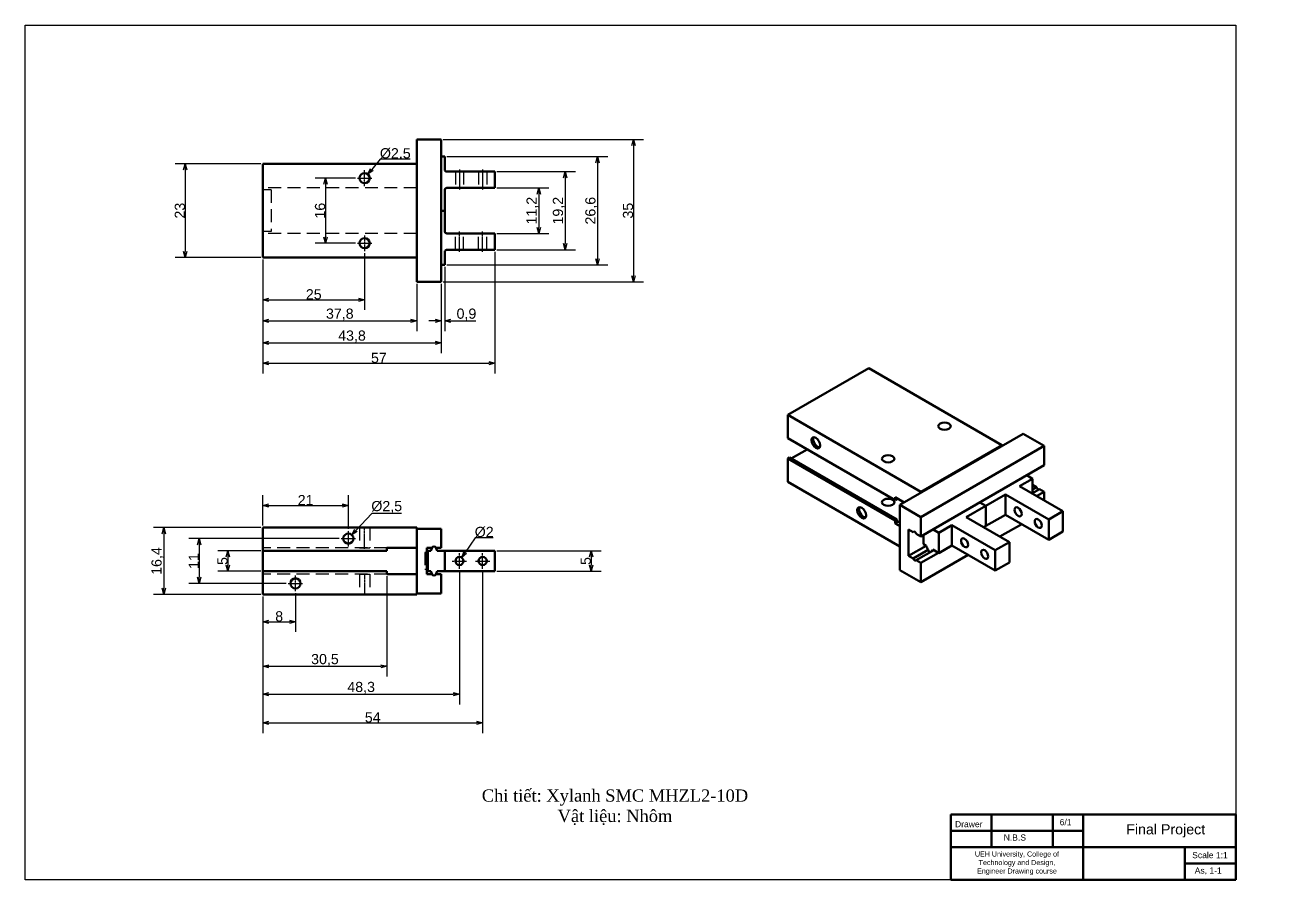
# Model space of a CAD drawing. Header units: inches. Extents: x 632 to 5727, y -9589 to -3994.
# Drawn here: x 5107 to 5727, y -5081 to -4661 of the extents above; entities that cross this region are included whole.
import ezdxf

# ---------------------------------------------------------------- set-up
doc = ezdxf.new("R2010")
doc.units = ezdxf.units.IN
doc.header["$MEASUREMENT"] = 0
doc.linetypes.add('CENTER2', pattern=[1.125, 0.75, -0.125, 0.125, -0.125])
doc.linetypes.add('DASHED2', pattern=[9.525, 6.35, -3.175])
for name, color, linetype, lineweight, plot in [('center line', 5, 'CENTER2', 25, False), ('Dimension line', 3, 'Continuous', 25, False), ('hidden line', 10, 'DASHED2', 25, False), ('visible line', 7, 'Continuous', 50, False)]:
    doc.layers.add(name, color=color, linetype=linetype, lineweight=lineweight, plot=plot)
doc.styles.get("Standard").update_dxf_attribs({"font": 'arial.ttf'})
doc.dimstyles.new('ISO A3', dxfattribs={"dimtxt": 5, "dimasz": 3, "dimexe": 5, "dimexo": 1, "dimgap": 0.09, "dimtad": 1, "dimtoh": 1, "dimdec": 0, "dimzin": 0, "dimdsep": 46, "dimtxsty": 'Standard', "dimblk": 'OPEN30', "dimcen": 0.09, "dimclrd": 256, "dimclre": 256, "dimadec": 0, "dimazin": 0, "dimtfac": 1, "dimtdec": 0, "dimtofl": 0, "dimtmove": 0, "dimatfit": 3, "dimldrblk": 'OPEN30', "dimfxl": 1, "dimtolj": 1, "dimtzin": 0, "dimarcsym": 0})

# ---------------------------------------------------------------- blocks, each defined once
blk = doc.blocks.new('_Open30')
at = {"color": 0, "linetype": 'ByBlock', "lineweight": -2}
for p, q in [((-1, 0.27), (0, 0)), ((0, 0), (-1, -0.27)), ((0, 0), (-1, 0))]:
    blk.add_line(p, q, dxfattribs=at)
blk = doc.blocks.new('*D234')
at = {"layer": 'Defpoints', "color": 0, "transparency": 16777216}
for p in [(5223.86, -4728.88), (5185.73, -4774.88), (5223.86, -4774.88)]:
    blk.add_point(p, dxfattribs=at)
at = {"layer": 'Dimension line', "lineweight": -2, "transparency": 16777216}
for p, q in [((5222.86, -4728.88), (5180.73, -4728.88)), ((5185.73, -4731.88), (5185.73, -4771.88)), ((5222.86, -4774.88), (5180.73, -4774.88))]:
    blk.add_line(p, q, dxfattribs=at)
at = {"layer": 'Dimension line', "lineweight": -2, "transparency": 16777216, "xscale": 3, "yscale": 3, "zscale": 3}
for p, rotation in [((5185.73, -4728.88), 90), ((5185.73, -4774.88), 270)]:
    blk.add_blockref('_Open30', p, dxfattribs=dict(at, rotation=rotation))
at = {"layer": 'Dimension line', "color": 0, "transparency": 16777216, "insert": (5183.08, -4751.88), "char_height": 5, "attachment_point": 5, "rotation": 90}
blk.add_mtext('\\A1;23', dxfattribs=at)
blk = doc.blocks.new('*D235')
at = {"layer": 'Defpoints', "color": 0, "transparency": 16777216}
for p in [(5273.86, -4771.75), (5223.86, -4774.88), (5273.86, -4795.65)]:
    blk.add_point(p, dxfattribs=at)
at = {"layer": 'Dimension line', "lineweight": -2, "transparency": 16777216}
for p, q in [((5273.86, -4772.75), (5273.86, -4800.65)), ((5223.86, -4775.88), (5223.86, -4800.65)), ((5226.86, -4795.65), (5270.86, -4795.65))]:
    blk.add_line(p, q, dxfattribs=at)
at = {"layer": 'Dimension line', "lineweight": -2, "transparency": 16777216, "xscale": 3, "yscale": 3, "zscale": 3, "rotation": 180}
blk.add_blockref('_Open30', (5223.86, -4795.65), dxfattribs=at)
at = {"layer": 'Dimension line', "lineweight": -2, "transparency": 16777216, "xscale": 3, "yscale": 3, "zscale": 3}
blk.add_blockref('_Open30', (5273.86, -4795.65), dxfattribs=at)
at = {"layer": 'Dimension line', "color": 0, "transparency": 16777216, "insert": (5248.86, -4793.01), "char_height": 5, "width": 7.1453, "attachment_point": 5}
blk.add_mtext('\\A1;25', dxfattribs=at)
blk = doc.blocks.new('*D236')
at = {"layer": 'Defpoints', "color": 0, "transparency": 16777216}
for p in [(5223.86, -4774.88), (5299.46, -4786.88), (5299.46, -4806.05)]:
    blk.add_point(p, dxfattribs=at)
at = {"layer": 'Dimension line', "lineweight": -2, "transparency": 16777216}
for p, q in [((5223.86, -4775.88), (5223.86, -4811.05)), ((5299.46, -4787.88), (5299.46, -4811.05)), ((5226.86, -4806.05), (5296.46, -4806.05))]:
    blk.add_line(p, q, dxfattribs=at)
at = {"layer": 'Dimension line', "lineweight": -2, "transparency": 16777216, "xscale": 3, "yscale": 3, "zscale": 3, "rotation": 180}
blk.add_blockref('_Open30', (5223.86, -4806.05), dxfattribs=at)
at = {"layer": 'Dimension line', "lineweight": -2, "transparency": 16777216, "xscale": 3, "yscale": 3, "zscale": 3}
blk.add_blockref('_Open30', (5299.46, -4806.05), dxfattribs=at)
at = {"layer": 'Dimension line', "color": 0, "transparency": 16777216, "insert": (5261.66, -4802.95), "char_height": 5, "width": 7.118, "attachment_point": 5}
blk.add_mtext('\\A1;37,8', dxfattribs=at)
blk = doc.blocks.new('*D237')
at = {"layer": 'Defpoints', "color": 0, "transparency": 16777216}
for p in [(5223.86, -4774.88), (5311.46, -4786.88), (5311.46, -4816.83)]:
    blk.add_point(p, dxfattribs=at)
at = {"layer": 'Dimension line', "lineweight": -2, "transparency": 16777216}
for p, q in [((5223.86, -4775.88), (5223.86, -4821.83)), ((5311.46, -4787.88), (5311.46, -4821.83)), ((5226.86, -4816.83), (5308.46, -4816.83))]:
    blk.add_line(p, q, dxfattribs=at)
at = {"layer": 'Dimension line', "lineweight": -2, "transparency": 16777216, "xscale": 3, "yscale": 3, "zscale": 3, "rotation": 180}
blk.add_blockref('_Open30', (5223.86, -4816.83), dxfattribs=at)
at = {"layer": 'Dimension line', "lineweight": -2, "transparency": 16777216, "xscale": 3, "yscale": 3, "zscale": 3}
blk.add_blockref('_Open30', (5311.46, -4816.83), dxfattribs=at)
at = {"layer": 'Dimension line', "color": 0, "transparency": 16777216, "insert": (5267.66, -4813.73), "char_height": 5, "attachment_point": 5}
blk.add_mtext('\\A1;43,8', dxfattribs=at)
blk = doc.blocks.new('*D238')
at = {"layer": 'Defpoints', "color": 0, "transparency": 16777216}
for p in [(5313.26, -4778.48), (5311.46, -4786.88), (5311.46, -4806.05)]:
    blk.add_point(p, dxfattribs=at)
at = {"layer": 'Dimension line', "lineweight": -2, "transparency": 16777216}
for p, q in [((5313.26, -4779.48), (5313.26, -4811.05)), ((5311.46, -4787.88), (5311.46, -4811.05)), ((5308.46, -4806.05), (5305.46, -4806.05)), ((5316.26, -4806.05), (5328.55, -4806.05))]:
    blk.add_line(p, q, dxfattribs=at)
at = {"layer": 'Dimension line', "lineweight": -2, "transparency": 16777216, "xscale": 3, "yscale": 3, "zscale": 3}
blk.add_blockref('_Open30', (5311.46, -4806.05), dxfattribs=at)
at = {"layer": 'Dimension line', "lineweight": -2, "transparency": 16777216, "xscale": 3, "yscale": 3, "zscale": 3, "rotation": 180}
blk.add_blockref('_Open30', (5313.26, -4806.05), dxfattribs=at)
at = {"layer": 'Dimension line', "color": 0, "transparency": 16777216, "insert": (5323.91, -4802.95), "char_height": 5, "width": 3.3117, "attachment_point": 5}
blk.add_mtext('\\A1;0,9', dxfattribs=at)
blk = doc.blocks.new('*D239')
at = {"layer": 'Defpoints', "color": 0, "transparency": 16777216}
for p in [(5275.45, -4733.95), (5272.27, -4737.81)]:
    blk.add_point(p, dxfattribs=at)
at = {"layer": 'Dimension line', "lineweight": -2, "transparency": 16777216}
for p, q in [((5281.56, -4726.54), (5277.36, -4731.64)), ((5296.23, -4726.54), (5281.56, -4726.54)), ((5273.77, -4735.88), (5273.95, -4735.88)), ((5273.86, -4735.97), (5273.86, -4735.79))]:
    blk.add_line(p, q, dxfattribs=at)
at = {"layer": 'Dimension line', "lineweight": -2, "transparency": 16777216, "xscale": 3, "yscale": 3, "zscale": 3, "rotation": 230.511507049415}
blk.add_blockref('_Open30', (5275.45, -4733.95), dxfattribs=at)
at = {"layer": 'Dimension line', "color": 0, "transparency": 16777216, "insert": (5288.94, -4723.75), "char_height": 5, "attachment_point": 5}
blk.add_mtext('\\A1;%%C2.5', dxfattribs=at)
blk = doc.blocks.new('*D240')
at = {"layer": 'Defpoints', "color": 0, "transparency": 16777216}
for p in [(5337.86, -4740.68), (5337.86, -4763.08), (5359.48, -4763.08)]:
    blk.add_point(p, dxfattribs=at)
at = {"layer": 'Dimension line', "lineweight": -2, "transparency": 16777216}
for p, q in [((5338.86, -4740.68), (5364.48, -4740.68)), ((5359.48, -4743.68), (5359.48, -4760.08)), ((5338.86, -4763.08), (5364.48, -4763.08))]:
    blk.add_line(p, q, dxfattribs=at)
at = {"layer": 'Dimension line', "lineweight": -2, "transparency": 16777216, "xscale": 3, "yscale": 3, "zscale": 3}
for p, rotation in [((5359.48, -4740.68), 90), ((5359.48, -4763.08), 270)]:
    blk.add_blockref('_Open30', p, dxfattribs=dict(at, rotation=rotation))
at = {"layer": 'Dimension line', "color": 0, "transparency": 16777216, "insert": (5356.39, -4751.88), "char_height": 5, "width": 5.7265, "attachment_point": 5, "rotation": 90}
blk.add_mtext('\\A1;11,2', dxfattribs=at)
blk = doc.blocks.new('*D241')
at = {"layer": 'Defpoints', "color": 0, "transparency": 16777216}
for p in [(5337.86, -4732.68), (5337.86, -4771.08), (5372.44, -4771.08)]:
    blk.add_point(p, dxfattribs=at)
at = {"layer": 'Dimension line', "lineweight": -2, "transparency": 16777216}
for p, q in [((5338.86, -4732.68), (5377.44, -4732.68)), ((5372.44, -4735.68), (5372.44, -4768.08)), ((5338.86, -4771.08), (5377.44, -4771.08))]:
    blk.add_line(p, q, dxfattribs=at)
at = {"layer": 'Dimension line', "lineweight": -2, "transparency": 16777216, "xscale": 3, "yscale": 3, "zscale": 3}
for p, rotation in [((5372.44, -4732.68), 90), ((5372.44, -4771.08), 270)]:
    blk.add_blockref('_Open30', p, dxfattribs=dict(at, rotation=rotation))
at = {"layer": 'Dimension line', "color": 0, "transparency": 16777216, "insert": (5369.34, -4751.88), "char_height": 5, "attachment_point": 5, "rotation": 90}
blk.add_mtext('\\A1;19,2', dxfattribs=at)
blk = doc.blocks.new('*D242')
at = {"layer": 'Defpoints', "color": 0, "transparency": 16777216}
for p in [(5313.26, -4725.28), (5313.26, -4778.48), (5388.39, -4778.48)]:
    blk.add_point(p, dxfattribs=at)
at = {"layer": 'Dimension line', "lineweight": -2, "transparency": 16777216}
for p, q in [((5314.26, -4725.28), (5393.39, -4725.28)), ((5388.39, -4728.28), (5388.39, -4775.48)), ((5314.26, -4778.48), (5393.39, -4778.48))]:
    blk.add_line(p, q, dxfattribs=at)
at = {"layer": 'Dimension line', "lineweight": -2, "transparency": 16777216, "xscale": 3, "yscale": 3, "zscale": 3}
for p, rotation in [((5388.39, -4725.28), 90), ((5388.39, -4778.48), 270)]:
    blk.add_blockref('_Open30', p, dxfattribs=dict(at, rotation=rotation))
at = {"layer": 'Dimension line', "color": 0, "transparency": 16777216, "insert": (5385.29, -4751.88), "char_height": 5, "attachment_point": 5, "rotation": 90}
blk.add_mtext('\\A1;26,6', dxfattribs=at)
blk = doc.blocks.new('*D243')
at = {"layer": 'Defpoints', "color": 0, "transparency": 16777216}
for p in [(5311.46, -4716.88), (5311.46, -4786.88), (5405.99, -4786.88)]:
    blk.add_point(p, dxfattribs=at)
at = {"layer": 'Dimension line', "lineweight": -2, "transparency": 16777216}
for p, q in [((5312.46, -4716.88), (5410.99, -4716.88)), ((5405.99, -4719.88), (5405.99, -4783.88)), ((5312.46, -4786.88), (5410.99, -4786.88))]:
    blk.add_line(p, q, dxfattribs=at)
at = {"layer": 'Dimension line', "lineweight": -2, "transparency": 16777216, "xscale": 3, "yscale": 3, "zscale": 3}
for p, rotation in [((5405.99, -4716.88), 90), ((5405.99, -4786.88), 270)]:
    blk.add_blockref('_Open30', p, dxfattribs=dict(at, rotation=rotation))
at = {"layer": 'Dimension line', "color": 0, "transparency": 16777216, "insert": (5403.34, -4751.88), "char_height": 5, "attachment_point": 5, "rotation": 90}
blk.add_mtext('\\A1;35', dxfattribs=at)
blk = doc.blocks.new('*D244')
at = {"layer": 'Defpoints', "color": 0, "transparency": 16777216}
for p in [(5265.86, -4896.71), (5223.86, -4907.67), (5265.86, -4909.2)]:
    blk.add_point(p, dxfattribs=at)
at = {"layer": 'Dimension line', "lineweight": -2, "transparency": 16777216}
for p, q in [((5223.86, -4906.67), (5223.86, -4891.71)), ((5265.86, -4908.2), (5265.86, -4891.71)), ((5226.86, -4896.71), (5262.86, -4896.71))]:
    blk.add_line(p, q, dxfattribs=at)
at = {"layer": 'Dimension line', "lineweight": -2, "transparency": 16777216, "xscale": 3, "yscale": 3, "zscale": 3, "rotation": 180}
blk.add_blockref('_Open30', (5223.86, -4896.71), dxfattribs=at)
at = {"layer": 'Dimension line', "lineweight": -2, "transparency": 16777216, "xscale": 3, "yscale": 3, "zscale": 3}
blk.add_blockref('_Open30', (5265.86, -4896.71), dxfattribs=at)
at = {"layer": 'Dimension line', "color": 0, "transparency": 16777216, "insert": (5244.86, -4894.11), "char_height": 5, "width": 7.3124, "attachment_point": 5}
blk.add_mtext('\\A1;21', dxfattribs=at)
blk = doc.blocks.new('*D245')
at = {"layer": 'Defpoints', "color": 0, "transparency": 16777216}
for p in [(5223.86, -4919.07), (5206.65, -4929.07), (5223.86, -4929.07)]:
    blk.add_point(p, dxfattribs=at)
at = {"layer": 'Dimension line', "lineweight": -2, "transparency": 16777216}
for p, q in [((5222.86, -4919.07), (5201.65, -4919.07)), ((5206.65, -4922.07), (5206.65, -4926.07)), ((5222.86, -4929.07), (5201.65, -4929.07))]:
    blk.add_line(p, q, dxfattribs=at)
at = {"layer": 'Dimension line', "lineweight": -2, "transparency": 16777216, "xscale": 3, "yscale": 3, "zscale": 3}
for p, rotation in [((5206.65, -4919.07), 90), ((5206.65, -4929.07), 270)]:
    blk.add_blockref('_Open30', p, dxfattribs=dict(at, rotation=rotation))
at = {"layer": 'Dimension line', "color": 0, "transparency": 16777216, "insert": (5204.02, -4924.07), "char_height": 5, "attachment_point": 5, "rotation": 90}
blk.add_mtext('\\A1;5', dxfattribs=at)
blk = doc.blocks.new('*D246')
at = {"layer": 'Defpoints', "color": 0, "transparency": 16777216}
for p in [(5262.33, -4913.07), (5192.52, -4935.07), (5236.33, -4935.07)]:
    blk.add_point(p, dxfattribs=at)
at = {"layer": 'Dimension line', "lineweight": -2, "transparency": 16777216}
for p, q in [((5261.33, -4913.07), (5187.52, -4913.07)), ((5192.52, -4916.07), (5192.52, -4932.07)), ((5235.33, -4935.07), (5187.52, -4935.07))]:
    blk.add_line(p, q, dxfattribs=at)
at = {"layer": 'Dimension line', "lineweight": -2, "transparency": 16777216, "xscale": 3, "yscale": 3, "zscale": 3}
for p, rotation in [((5192.52, -4913.07), 90), ((5192.52, -4935.07), 270)]:
    blk.add_blockref('_Open30', p, dxfattribs=dict(at, rotation=rotation))
at = {"layer": 'Dimension line', "color": 0, "transparency": 16777216, "insert": (5189.92, -4924.07), "char_height": 5, "attachment_point": 5, "rotation": 90}
blk.add_mtext('\\A1;11', dxfattribs=at)
blk = doc.blocks.new('*D247')
at = {"layer": 'Defpoints', "color": 0, "transparency": 16777216}
for p in [(5223.86, -4907.67), (5175.13, -4940.47), (5223.86, -4940.47)]:
    blk.add_point(p, dxfattribs=at)
at = {"layer": 'Dimension line', "lineweight": -2, "transparency": 16777216}
for p, q in [((5222.86, -4907.67), (5170.13, -4907.67)), ((5175.13, -4910.67), (5175.13, -4937.47)), ((5222.86, -4940.47), (5170.13, -4940.47))]:
    blk.add_line(p, q, dxfattribs=at)
at = {"layer": 'Dimension line', "lineweight": -2, "transparency": 16777216, "xscale": 3, "yscale": 3, "zscale": 3}
for p, rotation in [((5175.13, -4907.67), 90), ((5175.13, -4940.47), 270)]:
    blk.add_blockref('_Open30', p, dxfattribs=dict(at, rotation=rotation))
at = {"layer": 'Dimension line', "color": 0, "transparency": 16777216, "insert": (5172.04, -4924.07), "char_height": 5, "attachment_point": 5, "rotation": 90}
blk.add_mtext('\\A1;16,4', dxfattribs=at)
blk = doc.blocks.new('*D248')
at = {"layer": 'Defpoints', "color": 0, "transparency": 16777216}
for p in [(5223.86, -4940.47), (5239.86, -4938.93), (5239.86, -4953.92)]:
    blk.add_point(p, dxfattribs=at)
at = {"layer": 'Dimension line', "lineweight": -2, "transparency": 16777216}
for p, q in [((5223.86, -4941.47), (5223.86, -4958.92)), ((5239.86, -4939.93), (5239.86, -4958.92)), ((5226.86, -4953.92), (5236.86, -4953.92))]:
    blk.add_line(p, q, dxfattribs=at)
at = {"layer": 'Dimension line', "lineweight": -2, "transparency": 16777216, "xscale": 3, "yscale": 3, "zscale": 3, "rotation": 180}
blk.add_blockref('_Open30', (5223.86, -4953.92), dxfattribs=at)
at = {"layer": 'Dimension line', "lineweight": -2, "transparency": 16777216, "xscale": 3, "yscale": 3, "zscale": 3}
blk.add_blockref('_Open30', (5239.86, -4953.92), dxfattribs=at)
at = {"layer": 'Dimension line', "color": 0, "transparency": 16777216, "insert": (5231.86, -4951.28), "char_height": 5, "attachment_point": 5}
blk.add_mtext('\\A1;8', dxfattribs=at)
blk = doc.blocks.new('*D249')
at = {"layer": 'Defpoints', "color": 0, "transparency": 16777216}
for p in [(5284.86, -4930.57), (5223.86, -4940.47), (5284.86, -4975.82)]:
    blk.add_point(p, dxfattribs=at)
at = {"layer": 'Dimension line', "lineweight": -2, "transparency": 16777216}
for p, q in [((5284.86, -4931.57), (5284.86, -4980.82)), ((5223.86, -4941.47), (5223.86, -4980.82)), ((5226.86, -4975.82), (5281.86, -4975.82))]:
    blk.add_line(p, q, dxfattribs=at)
at = {"layer": 'Dimension line', "lineweight": -2, "transparency": 16777216, "xscale": 3, "yscale": 3, "zscale": 3, "rotation": 180}
blk.add_blockref('_Open30', (5223.86, -4975.82), dxfattribs=at)
at = {"layer": 'Dimension line', "lineweight": -2, "transparency": 16777216, "xscale": 3, "yscale": 3, "zscale": 3}
blk.add_blockref('_Open30', (5284.86, -4975.82), dxfattribs=at)
at = {"layer": 'Dimension line', "color": 0, "transparency": 16777216, "insert": (5254.36, -4972.73), "char_height": 5, "attachment_point": 5}
blk.add_mtext('\\A1;30,5', dxfattribs=at)
blk = doc.blocks.new('*D250')
at = {"layer": 'Defpoints', "color": 0, "transparency": 16777216}
for p in [(5320.46, -4927.93), (5223.86, -4940.47), (5320.46, -4989.52)]:
    blk.add_point(p, dxfattribs=at)
at = {"layer": 'Dimension line', "lineweight": -2, "transparency": 16777216}
for p, q in [((5320.46, -4928.93), (5320.46, -4994.52)), ((5223.86, -4941.47), (5223.86, -4994.52)), ((5226.86, -4989.52), (5317.46, -4989.52))]:
    blk.add_line(p, q, dxfattribs=at)
at = {"layer": 'Dimension line', "lineweight": -2, "transparency": 16777216, "xscale": 3, "yscale": 3, "zscale": 3, "rotation": 180}
blk.add_blockref('_Open30', (5223.86, -4989.52), dxfattribs=at)
at = {"layer": 'Dimension line', "lineweight": -2, "transparency": 16777216, "xscale": 3, "yscale": 3, "zscale": 3}
blk.add_blockref('_Open30', (5320.46, -4989.52), dxfattribs=at)
at = {"layer": 'Dimension line', "color": 0, "transparency": 16777216, "insert": (5272.16, -4986.42), "char_height": 5, "attachment_point": 5}
blk.add_mtext('\\A1;48,3', dxfattribs=at)
blk = doc.blocks.new('*D251')
at = {"layer": 'Defpoints', "color": 0, "transparency": 16777216}
for p in [(5331.86, -4927.93), (5223.86, -4940.47), (5331.86, -5003.6)]:
    blk.add_point(p, dxfattribs=at)
at = {"layer": 'Dimension line', "lineweight": -2, "transparency": 16777216}
for p, q in [((5331.86, -4928.93), (5331.86, -5008.6)), ((5223.86, -4941.47), (5223.86, -5008.6)), ((5226.86, -5003.6), (5328.86, -5003.6))]:
    blk.add_line(p, q, dxfattribs=at)
at = {"layer": 'Dimension line', "lineweight": -2, "transparency": 16777216, "xscale": 3, "yscale": 3, "zscale": 3, "rotation": 180}
blk.add_blockref('_Open30', (5223.86, -5003.6), dxfattribs=at)
at = {"layer": 'Dimension line', "lineweight": -2, "transparency": 16777216, "xscale": 3, "yscale": 3, "zscale": 3}
blk.add_blockref('_Open30', (5331.86, -5003.6), dxfattribs=at)
at = {"layer": 'Dimension line', "color": 0, "transparency": 16777216, "insert": (5277.86, -5000.96), "char_height": 5, "attachment_point": 5}
blk.add_mtext('\\A1;54', dxfattribs=at)
blk = doc.blocks.new('*D252')
at = {"layer": 'Defpoints', "color": 0, "transparency": 16777216}
for p in [(5321.58, -4922.41), (5319.34, -4925.72)]:
    blk.add_point(p, dxfattribs=at)
at = {"layer": 'Dimension line', "lineweight": -2, "transparency": 16777216}
for p, q in [((5328.2, -4912.63), (5323.26, -4919.92)), ((5336.97, -4912.63), (5328.2, -4912.63)), ((5320.37, -4924.07), (5320.55, -4924.07)), ((5320.46, -4924.16), (5320.46, -4923.98))]:
    blk.add_line(p, q, dxfattribs=at)
at = {"layer": 'Dimension line', "lineweight": -2, "transparency": 16777216, "xscale": 3, "yscale": 3, "zscale": 3, "rotation": 235.9257803928069}
blk.add_blockref('_Open30', (5321.58, -4922.41), dxfattribs=at)
at = {"layer": 'Dimension line', "color": 0, "transparency": 16777216, "insert": (5332.63, -4909.85), "char_height": 5, "attachment_point": 5}
blk.add_mtext('\\A1;%%C2', dxfattribs=at)
blk = doc.blocks.new('*D253')
at = {"layer": 'Defpoints', "color": 0, "transparency": 16777216}
for p in [(5264.16, -4914.9), (5267.56, -4911.23)]:
    blk.add_point(p, dxfattribs=at)
at = {"layer": 'Dimension line', "lineweight": -2, "transparency": 16777216}
for p, q in [((5277.35, -4900.7), (5269.6, -4909.04)), ((5292.02, -4900.7), (5277.35, -4900.7)), ((5265.77, -4913.07), (5265.95, -4913.07)), ((5265.86, -4913.16), (5265.86, -4912.98))]:
    blk.add_line(p, q, dxfattribs=at)
at = {"layer": 'Dimension line', "lineweight": -2, "transparency": 16777216, "xscale": 3, "yscale": 3, "zscale": 3, "rotation": 227.1067112890929}
blk.add_blockref('_Open30', (5267.56, -4911.23), dxfattribs=at)
at = {"layer": 'Dimension line', "color": 0, "transparency": 16777216, "insert": (5284.73, -4897.53), "char_height": 5, "attachment_point": 5}
blk.add_mtext('\\A1;%%C2,5', dxfattribs=at)
blk = doc.blocks.new('*D254')
at = {"layer": 'Defpoints', "color": 0, "transparency": 16777216}
for p in [(5270.33, -4735.88), (5254.63, -4767.88), (5270.33, -4767.88)]:
    blk.add_point(p, dxfattribs=at)
at = {"layer": 'Dimension line', "lineweight": -2, "transparency": 16777216}
for p, q in [((5269.33, -4735.88), (5249.63, -4735.88)), ((5254.63, -4738.88), (5254.63, -4764.88)), ((5269.33, -4767.88), (5249.63, -4767.88))]:
    blk.add_line(p, q, dxfattribs=at)
at = {"layer": 'Dimension line', "lineweight": -2, "transparency": 16777216, "xscale": 3, "yscale": 3, "zscale": 3}
for p, rotation in [((5254.63, -4735.88), 90), ((5254.63, -4767.88), 270)]:
    blk.add_blockref('_Open30', p, dxfattribs=dict(at, rotation=rotation))
at = {"layer": 'Dimension line', "color": 0, "transparency": 16777216, "insert": (5251.98, -4751.88), "char_height": 5, "attachment_point": 5, "rotation": 90}
blk.add_mtext('\\A1;16', dxfattribs=at)
blk = doc.blocks.new('*D255')
at = {"layer": 'Defpoints', "color": 0, "transparency": 16777216}
for p in [(5337.86, -4771.08), (5223.86, -4774.88), (5337.86, -4826.87)]:
    blk.add_point(p, dxfattribs=at)
at = {"layer": 'Dimension line', "lineweight": -2, "transparency": 16777216}
for p, q in [((5337.86, -4772.08), (5337.86, -4831.87)), ((5223.86, -4775.88), (5223.86, -4831.87)), ((5226.86, -4826.87), (5334.86, -4826.87))]:
    blk.add_line(p, q, dxfattribs=at)
at = {"layer": 'Dimension line', "lineweight": -2, "transparency": 16777216, "xscale": 3, "yscale": 3, "zscale": 3, "rotation": 180}
blk.add_blockref('_Open30', (5223.86, -4826.87), dxfattribs=at)
at = {"layer": 'Dimension line', "lineweight": -2, "transparency": 16777216, "xscale": 3, "yscale": 3, "zscale": 3}
blk.add_blockref('_Open30', (5337.86, -4826.87), dxfattribs=at)
at = {"layer": 'Dimension line', "color": 0, "transparency": 16777216, "insert": (5280.86, -4824.24), "char_height": 5, "attachment_point": 5}
blk.add_mtext('\\A1;57', dxfattribs=at)
blk = doc.blocks.new('*D256')
at = {"layer": 'Defpoints', "color": 0, "transparency": 16777216}
for p in [(5337.86, -4919.07), (5337.86, -4929.07), (5385.2, -4929.07)]:
    blk.add_point(p, dxfattribs=at)
at = {"layer": 'Dimension line', "lineweight": -2, "transparency": 16777216}
for p, q in [((5338.86, -4919.07), (5390.2, -4919.07)), ((5385.2, -4922.07), (5385.2, -4926.07)), ((5338.86, -4929.07), (5390.2, -4929.07))]:
    blk.add_line(p, q, dxfattribs=at)
at = {"layer": 'Dimension line', "lineweight": -2, "transparency": 16777216, "xscale": 3, "yscale": 3, "zscale": 3}
for p, rotation in [((5385.2, -4919.07), 90), ((5385.2, -4929.07), 270)]:
    blk.add_blockref('_Open30', p, dxfattribs=dict(at, rotation=rotation))
at = {"layer": 'Dimension line', "color": 0, "transparency": 16777216, "insert": (5382.57, -4924.07), "char_height": 5, "attachment_point": 5, "rotation": 90}
blk.add_mtext('\\A1;5', dxfattribs=at)

msp = doc.modelspace()

# ---------------------------------------------------------------- linework, layer by layer
msp.add_lwpolyline([(5107.04876, -4660.73081), (5702.04876, -4660.73081), (5702.04876, -5080.73081), (5107.04876, -5080.73081)], close=True)
at = {"layer": 'center line'}
for p, q in [((5270.32878, -4735.88219), (5277.39008, -4735.88219)), ((5273.85943, -4739.74784), (5273.85943, -4732.01653)), ((5320.45943, -4731.68219), (5320.45943, -4741.68219)), ((5331.85943, -4731.68219), (5331.85943, -4741.68219)), ((5270.32878, -4767.88219), (5277.39008, -4767.88219)), ((5273.85943, -4764.01653), (5273.85943, -4771.74784)), ((5320.45943, -4772.08219), (5320.45943, -4762.08219)), ((5331.85943, -4772.08219), (5331.85943, -4762.08219)), ((5265.85943, -4916.93209), (5265.85943, -4909.20079)), ((5273.85943, -4918.05244), (5273.85943, -4907.04513)), ((5262.32878, -4913.06644), (5269.39008, -4913.06644)), ((5320.45943, -4927.93209), (5320.45943, -4920.20079)), ((5331.85943, -4927.93209), (5331.85943, -4920.20079)), ((5316.92878, -4924.06644), (5323.99008, -4924.06644)), ((5328.32878, -4924.06644), (5335.39008, -4924.06644)), ((5236.32878, -4935.06644), (5243.39008, -4935.06644)), ((5239.85943, -4938.93209), (5239.85943, -4931.20079)), ((5273.85943, -4930.13271), (5273.85943, -4940.46644, -50.12735))]:
    msp.add_line(p, q, dxfattribs=at)
at = {"layer": 'hidden line'}
for p, q in [((5318.45943, -4732.68219), (5318.45943, -4740.68219)), ((5322.45943, -4732.68219), (5322.45943, -4740.68219)), ((5329.85943, -4732.68219), (5329.85943, -4740.68219)), ((5333.85943, -4732.68219), (5333.85943, -4740.68219)), ((5299.45943, -4740.68219), (5223.85943, -4740.68219)), ((5227.85943, -4741.68219), (5223.85943, -4741.68219)), ((5227.85943, -4741.68219), (5227.85943, -4762.08219)), ((5227.85943, -4762.08219), (5223.85943, -4762.08219)), ((5299.45943, -4763.08219), (5223.85943, -4763.08219)), ((5318.45943, -4771.08219), (5318.45943, -4763.08219)), ((5322.45943, -4771.08219), (5322.45943, -4763.08219)), ((5329.85943, -4771.08219), (5329.85943, -4763.08219)), ((5333.85943, -4771.08219), (5333.85943, -4763.08219)), ((5271.35943, -4907.66644), (5271.35943, -4917.56644)), ((5276.35943, -4907.66644), (5276.35943, -4917.56644)), ((5284.85943, -4917.56644), (5223.85943, -4917.56644)), ((5271.35943, -4917.56644), (5276.35943, -4917.56644)), ((5304.45943, -4919.81644), (5303.45943, -4919.81644)), ((5304.45943, -4919.81644), (5303.45943, -4919.81644)), ((5303.45943, -4919.81644), (5303.45943, -4928.31644)), ((5304.45943, -4928.31644), (5303.45943, -4928.31644)), ((5304.45943, -4928.31644), (5303.45943, -4928.31644)), ((5284.85943, -4930.56644), (5223.85943, -4930.56644)), ((5271.35943, -4930.56644), (5271.35943, -4940.46644)), ((5271.35943, -4930.56644), (5276.35943, -4930.56644)), ((5276.35943, -4930.56644), (5276.35943, -4940.46644))]:
    msp.add_line(p, q, dxfattribs=at)
at = {"layer": 'visible line'}
for p, q in [((5299.45943, -4716.88219), (5311.45943, -4716.88219)), ((5299.45943, -4716.88219), (5299.45943, -4786.88219)), ((5311.45943, -4716.88219), (5311.45943, -4786.88219)), ((5223.85943, -4728.88219), (5223.85943, -4774.88219)), ((5223.85943, -4728.88219), (5273.85943, -4728.88219)), ((5273.85943, -4728.88219), (5299.45943, -4728.88219)), ((5313.25943, -4725.28219), (5311.45943, -4725.28219)), ((5313.25943, -4725.28219), (5313.25943, -4731.68219)), ((5314.25943, -4732.68219), (5337.85943, -4732.68219)), ((5337.85943, -4732.68219), (5337.85943, -4740.68219)), ((5313.25943, -4741.68219), (5313.25943, -4762.08219)), ((5337.85943, -4740.68219), (5314.25943, -4740.68219)), ((5313.25943, -4751.88219), (5311.45943, -4751.88219)), ((5337.85943, -4763.08219), (5314.25943, -4763.08219)), ((5337.85943, -4771.08219), (5337.85943, -4763.08219)), ((5313.25943, -4772.08219), (5313.25943, -4778.48219)), ((5313.75943, -4771.08219, -8478.0196), (5313.75943, -4771.08219, -9050.91971)), ((5314.25943, -4771.08219), (5337.85943, -4771.08219)), ((5223.85943, -4774.88219), (5273.85943, -4774.88219)), ((5273.85943, -4774.88219), (5299.45943, -4774.88219)), ((5313.25943, -4778.48219), (5311.45943, -4778.48219)), ((5299.45943, -4786.88219), (5311.45943, -4786.88219)), ((5521.63863, -4829.29652), (5481.80146, -4852.29652)), ((5587.11015, -4867.09652), (5521.63863, -4829.29652)), ((5481.80146, -4852.29652), (5481.80146, -4863.69652)), ((5481.80146, -4852.29652), (5547.27298, -4890.09652)), ((5481.80146, -4863.69652), (5534.62901, -4894.19652)), ((5536.88068, -4896.49652), (5597.50245, -4861.49652)), ((5547.27298, -4890.09652), (5587.11015, -4867.09652)), ((5587.11015, -4867.09652), (5587.11015, -4867.49652)), ((5607.89476, -4867.49652), (5597.50245, -4861.49652)), ((5481.80146, -4873.69652), (5482.66749, -4873.19652)), ((5482.66749, -4873.19652), (5535.49504, -4903.69652)), ((5483.53351, -4873.69652), (5491.32774, -4869.19652)), ((5547.27298, -4902.49652), (5607.89476, -4867.49652)), ((5607.89476, -4867.49652), (5607.89476, -4876.99652)), ((5481.80146, -4873.69652), (5481.80146, -4885.09652)), ((5481.80146, -4873.69652), (5534.62901, -4904.19652)), ((5547.27298, -4911.99652), (5607.89476, -4876.99652)), ((5481.80146, -4885.09652), (5536.88068, -4916.89652)), ((5595.7704, -4887.29652), (5602.17899, -4883.59652)), ((5602.17899, -4883.59652), (5599.32111, -4881.94652)), ((5602.17899, -4883.59652), (5602.17899, -4890.99652)), ((5547.27298, -4890.09652), (5547.27298, -4890.49652)), ((5569.44323, -4902.49652), (5588.8422, -4891.29652)), ((5588.8422, -4891.29652), (5610.14643, -4903.59652)), ((5588.8422, -4891.29652), (5588.8422, -4901.29652)), ((5617.07463, -4899.59652), (5595.7704, -4887.29652)), ((5604.11367, -4887.81351), (5602.17899, -4886.69652)), ((5602.17899, -4888.93049), (5604.11367, -4887.81351)), ((5602.17899, -4890.66255), (5605.61367, -4888.67953)), ((5604.17085, -4892.14652), (5607.89476, -4889.99652)), ((5607.89476, -4889.99652), (5605.61367, -4888.67953)), ((5607.89476, -4889.99652), (5607.89476, -4894.29652)), ((5534.62901, -4892.69652), (5534.62901, -4894.19652)), ((5534.62901, -4892.69652), (5539.04574, -4895.24652)), ((5534.62901, -4894.19652), (5535.49504, -4893.69652)), ((5535.49504, -4893.69652), (5535.49504, -4893.19652)), ((5536.88068, -4896.49652), (5547.27298, -4902.49652)), ((5536.88068, -4896.49652), (5536.88068, -4928.49652)), ((5579.14272, -4896.89652), (5576.28483, -4895.24652)), ((5579.14272, -4896.89652), (5579.14272, -4906.89652)), ((5534.62901, -4904.19652), (5535.49504, -4903.69652)), ((5534.62901, -4904.19652), (5534.62901, -4905.69652)), ((5534.62901, -4905.69652), (5536.88068, -4904.39652)), ((5535.49504, -4903.69652), (5535.49504, -4905.19652)), ((5547.27298, -4902.49652), (5547.27298, -4911.99652)), ((5569.44323, -4902.49652), (5590.74746, -4914.79652)), ((5578.10349, -4907.49652), (5588.8422, -4901.29652)), ((5610.14643, -4913.59652), (5588.8422, -4901.29652)), ((5610.14643, -4903.59652), (5617.07463, -4899.59652)), ((5610.14643, -4903.59652), (5610.14643, -4913.59652)), ((5617.07463, -4909.59652), (5617.07463, -4899.59652)), ((5223.85943, -4907.66644), (5299.45943, -4907.66644)), ((5223.85943, -4907.66644), (5223.85943, -4940.46644)), ((5299.45943, -4907.66644), (5299.45943, -4940.46644)), ((5299.45943, -4908.16644), (5311.45943, -4908.16644)), ((5311.45943, -4908.16644), (5311.45943, -4917.56644)), ((5534.62901, -4905.69652), (5536.88068, -4906.99652)), ((5543.49258, -4909.81391), (5541.2108, -4908.49652)), ((5541.2108, -4921.49652), (5541.2108, -4908.49652)), ((5543.49258, -4909.81391), (5543.80957, -4909.63089)), ((5547.27298, -4911.99652), (5544.99258, -4910.67993)), ((5556.10644, -4910.19652), (5553.24856, -4908.54652)), ((5562.51503, -4906.49652), (5556.10644, -4910.19652)), ((5556.10644, -4910.19652), (5556.10644, -4920.19652)), ((5583.81925, -4918.79652), (5562.51503, -4906.49652)), ((5562.51503, -4916.49652), (5562.51503, -4906.49652)), ((5586.07092, -4912.09652), (5596.80963, -4905.89652)), ((5610.14643, -4913.59652), (5617.07463, -4909.59652)), ((5223.85943, -4935.06644), (5223.85943, -4913.06644)), ((5223.85943, -4913.06644), (5223.85943, -4935.06644)), ((5541.2108, -4921.49652), (5549.78445, -4916.54652)), ((5548.48542, -4915.79652), (5548.48542, -4911.29652)), ((5549.90048, -4916.61351), (5548.48542, -4915.79652)), ((5556.10644, -4920.19652), (5562.51503, -4916.49652)), ((5583.81925, -4928.79652), (5562.51503, -4916.49652)), ((5590.74746, -4914.79652), (5583.81925, -4918.79652)), ((5590.74746, -4914.79652), (5590.74746, -4924.79652)), ((5223.85943, -4929.06644), (5223.85943, -4919.06644)), ((5223.85943, -4919.06644), (5284.85943, -4919.06644)), ((5299.45943, -4917.56644), (5284.85943, -4917.56644)), ((5284.85943, -4919.06644), (5284.85943, -4917.56644)), ((5299.45943, -4917.56644), (5299.45943, -4930.56644)), ((5304.45943, -4917.56644), (5307.04291, -4917.56644)), ((5304.45943, -4930.56644), (5304.45943, -4917.56644)), ((5306.45943, -4919.06644), (5304.45943, -4919.06644)), ((5306.45943, -4919.06644), (5304.45943, -4919.06644)), ((5304.95943, -4929.06644), (5304.95943, -4919.06644)), ((5308.87594, -4917.56644), (5311.45943, -4917.56644)), ((5337.85943, -4919.06644), (5309.45943, -4919.06644)), ((5311.45943, -4919.06644), (5309.45943, -4919.06644)), ((5313.25943, -4919.06644), (5313.25943, -4929.06644)), ((5337.85943, -4919.06644), (5337.85943, -4929.06644)), ((5543.49189, -4922.81351), (5541.2108, -4921.49652)), ((5543.49189, -4922.81351), (5550.76651, -4918.61351)), ((5544.99189, -4923.67953), (5553.56554, -4918.72953)), ((5547.27298, -4924.99652), (5555.84663, -4920.04652)), ((5547.27298, -4934.49652), (5570.48246, -4921.09652)), ((5556.10644, -4920.19652), (5553.13253, -4918.47953)), ((5583.81925, -4928.79652), (5583.81925, -4918.79652)), ((5223.85943, -4929.06644), (5284.85943, -4929.06644)), ((5284.85943, -4930.56644), (5284.85943, -4929.06644)), ((5306.45943, -4929.06644), (5304.45943, -4929.06644)), ((5306.45943, -4929.06644), (5304.45943, -4929.06644)), ((5337.85943, -4929.06644), (5309.45943, -4929.06644)), ((5311.45943, -4929.06644), (5309.45943, -4929.06644)), ((5536.88068, -4928.49652), (5547.27298, -4934.49652)), ((5547.27298, -4924.99652), (5544.99189, -4923.67953)), ((5544.99189, -4923.67953), (5544.99328, -4923.68033)), ((5547.27298, -4924.99652), (5547.27298, -4934.49652)), ((5590.74746, -4924.79652), (5583.81925, -4928.79652)), ((5299.45943, -4930.56644), (5284.85943, -4930.56644)), ((5304.45943, -4930.56644), (5307.04291, -4930.56644)), ((5308.87594, -4930.56644), (5311.45943, -4930.56644)), ((5311.45943, -4930.56644), (5311.45943, -4939.96644)), ((5223.85943, -4940.46644), (5299.45943, -4940.46644)), ((5223.85943, -4940.46644), (5239.85943, -4940.46644)), ((5299.45943, -4939.96644), (5311.45943, -4939.96644)), ((5562.04876, -5048.73081), (5702.04876, -5048.73081))]:
    msp.add_line(p, q, dxfattribs=at)
at = {"layer": 'visible line', "lineweight": 50}
for p, q in [((5702.04876, -5048.73081), (5562.04876, -5048.73081)), ((5562.04876, -5048.73081), (5562.04876, -5080.73081)), ((5612.04876, -5048.73081), (5582.04876, -5048.73081)), ((5612.04876, -5048.73081), (5582.04876, -5048.73081)), ((5582.04876, -5048.73081), (5582.04876, -5064.73081)), ((5627.04876, -5048.73081), (5612.04876, -5048.73081)), ((5627.04876, -5048.73081), (5612.04876, -5048.73081)), ((5612.04876, -5048.73081), (5612.04876, -5064.73081)), ((5627.04876, -5080.73081), (5627.04876, -5048.73081)), ((5702.04876, -5080.73081), (5702.04876, -5048.73081)), ((5627.04876, -5056.73081), (5562.04876, -5056.73081)), ((5582.04876, -5056.73081), (5627.04876, -5056.73081)), ((5582.04876, -5064.73081), (5562.04876, -5064.73081)), ((5562.04876, -5064.73081), (5627.04876, -5064.73081)), ((5627.04876, -5064.73081), (5702.04876, -5064.73081)), ((5702.04876, -5064.73081), (5677.04876, -5064.73081)), ((5677.04876, -5064.73081), (5677.04876, -5080.73081)), ((5677.04876, -5072.73081), (5702.04876, -5072.73081)), ((5562.04876, -5080.73081), (5702.04876, -5080.73081)), ((5562.04876, -5080.73081), (5627.04876, -5080.73081))]:
    msp.add_line(p, q, dxfattribs=at)
at = {"layer": 'visible line'}
for centre, radius in [((5273.85943, -4735.88219), 2.5), ((5273.85943, -4767.88219), 2.5), ((5265.85943, -4913.06644), 2.5), ((5320.45943, -4924.06644), 2), ((5331.85943, -4924.06644), 2), ((5239.85943, -4935.06644), 2.5)]:
    msp.add_circle(centre, radius, dxfattribs=at)
for centre, start, end in [((5314.25943, -4731.68219), 180, 270), ((5314.25943, -4741.68219), 90, 180), ((5314.25943, -4762.08219), 180, 270), ((5314.25943, -4772.08219), 90, 180)]:
    msp.add_arc(centre, 1, start, end, dxfattribs=at)
for centre, major_axis in [((5558.87772, -4857.79652), (-3.06186, 0)), ((5495.65787, -4865.99652), (1.53093, -2.65165)), ((5531.16491, -4873.79652), (-3.06186, 0)), ((5518.17453, -4900.39652), (1.53093, -2.65165)), ((5531.16491, -4895.19652), (-3.06186, 0)), ((5595.07758, -4899.89652), (1.22474, -2.12132)), ((5604.95027, -4905.59652), (1.22474, -2.12132)), ((5568.75041, -4915.09652), (1.22474, -2.12132)), ((5578.6231, -4920.79652), (1.22474, -2.12132))]:
    msp.add_ellipse(centre, major_axis=major_axis, ratio=0.577350269, dxfattribs=at)
for centre, major_axis, start_param, end_param in [((5496.52389, -4865.49652), (1.53093, -2.65165), 3.428349206, 5.996428755), ((5604.86367, -4887.74652), (0.61237, -1.06066), 4.450589593, 6.544984695), ((5519.04055, -4899.89652), (1.53093, -2.65165), 3.428349206, 5.996428755), ((5544.24258, -4910.74692), (0.61237, -1.06066), 1.308996939, 3.403392041), ((5544.24189, -4922.74652), (0.61237, -1.06066), 4.450589593, 6.544984695)]:
    msp.add_ellipse(centre, major_axis=major_axis, ratio=0.577350269, start_param=start_param, end_param=end_param, dxfattribs=at)
for points in [[(5309.45943, -4919.06644), (5308.87594, -4917.56644), (5307.95943, -4916.96644), (5307.04291, -4917.56644), (5306.45943, -4919.06644)], [(5309.45943, -4929.06644), (5308.87594, -4930.56644), (5307.95943, -4931.16644), (5307.04291, -4930.56644), (5306.45943, -4929.06644)]]:
    msp.add_spline(points, degree=3, dxfattribs=at)
msp.add_open_spline([(5549.90048, -4916.61351), (5550.17216, -4917.29129), (5550.57033, -4918.28463), (5551.17856, -4919.38891), (5551.75314, -4919.70327), (5551.94952, -4919.66255)], degree=3, knots=[0, 0, 0, 0, 1.089724736, 1.597051374, 1.91346168, 1.91346168, 1.91346168, 1.91346168], dxfattribs=at)
msp.add_open_spline([(5552.26651, -4919.47953), (5552.62051, -4919.18362), (5552.87652, -4918.83158), (5553.13253, -4918.47953)], degree=3, dxfattribs=at)

# ---------------------------------------------------------------- texts
at = {"color": 1, "insert": (5326.99853, -5036.33922), "char_height": 6, "attachment_point": 1}
msp.add_mtext_dynamic_manual_height_columns('\\pxqc;{\\fTimes New Roman|b0|i0|c0|p18;\\C256;Chi tiết: Xylanh SMC MHZL2-10D\\PVật liệu: Nhôm}', width=139.8295877, gutter_width=1, heights=[0], dxfattribs=at)
at = {"layer": 'Dimension line', "insert": (5564.0443, -5051.89671), "char_height": 3, "attachment_point": 1}
msp.add_mtext_dynamic_manual_height_columns('{\\C0;Drawer}', width=33.9958744, gutter_width=25, heights=[2.28621], dxfattribs=at)
at = {"layer": 'visible line', "attachment_point": 1}
for s, width, heights, insert, char_height in [('6/1', 33.9958744, [2.28621], (5615.49162, -5050.93612), 3), ('Final Project', 49.9491703, [0], (5648.19519, -5053.43418), 5), ('N.B.S', 33.9958744, [2.28621], (5587.99144, -5058.47194), 3), ('\\pxqc;UEH University, College of Technology and Design, \\PEngineer Drawing course ', 58.9083844, [19.15756], (5565.04174, -5066.83423), 2.5), ('Scale 1:1', 33.9958744, [2.28621], (5680.61649, -5067.12128), 3), ('As, 1-1', 33.9958744, [2.28621], (5681.84835, -5074.69144), 3)]:
    msp.add_mtext_dynamic_manual_height_columns(s, width=width, gutter_width=25, heights=heights, dxfattribs=dict(at, insert=insert, char_height=char_height))

# ---------------------------------------------------------------- dimensions: what is measured, and where the dimension line sits
at = {"layer": 'Dimension line'}
for base, p1, p2, text, picture, middle in [((5405.9875, -4786.88219), (5311.45943, -4716.88219), (5311.45943, -4786.88219), '35', '*D243', (5403.34293, -4751.88219)), ((5185.72885, -4774.88219), (5223.85943, -4728.88219), (5223.85943, -4774.88219), '23', '*D234', (5183.08428, -4751.88219)), ((5388.38784, -4778.48219), (5313.25943, -4725.28219), (5313.25943, -4778.48219), '26,6', '*D242', (5385.29306, -4751.88219)), ((5254.62714, -4767.88219), (5270.32878, -4735.88219), (5270.32878, -4767.88219), '16', '*D254', (5251.98428, -4751.88219)), ((5372.43827, -4771.08219), (5337.85943, -4732.68219), (5337.85943, -4771.08219), '19,2', '*D241', (5369.34349, -4751.88219)), ((5359.48023, -4763.08219), (5337.85943, -4740.68219), (5337.85943, -4763.08219), '11,2', '*D240', (5356.38546, -4751.88219)), ((5175.13282, -4940.46644), (5223.85943, -4907.66644), (5223.85943, -4940.46644), '16,4', '*D247', (5172.03804, -4924.06644)), ((5192.52369, -4935.06644), (5262.32878, -4913.06644), (5236.32878, -4935.06644), '11', '*D246', (5189.92346, -4924.06644)), ((5206.65294, -4929.06644), (5223.85943, -4919.06644), (5223.85943, -4929.06644), '5', '*D245', (5204.02031, -4924.06644)), ((5385.20136, -4929.06644), (5337.85943, -4919.06644), (5337.85943, -4929.06644), '5', '*D256', (5382.56873, -4924.06644))]:
    dim = msp.add_linear_dim(base=base, p1=p1, p2=p2, angle=90, text=text, dimstyle='ISO A3', dxfattribs=at)
    dim.commit()
    dim.dimension.update_dxf_attribs({"geometry": picture, "text_midpoint": middle})
for p1, p2, text, picture, middle in [((5272.26962, -4737.81157), (5275.44924, -4733.95281), '%%C2.5', '*D239', (5288.93983, -4726.53733)), ((5264.15784, -4914.898), (5267.56102, -4911.23489), '%%C2,5', '*D253', (5284.72565, -4900.70316)), ((5319.3389, -4925.72307), (5321.57996, -4922.40982), '%%C2', '*D252', (5332.63394, -4912.62942))]:
    dim = msp.add_diameter_dim_2p(p1=p1, p2=p2, text=text, dimstyle='ISO A3', dxfattribs=at)
    dim.commit()
    dim.dimension.update_dxf_attribs({"geometry": picture, "text_midpoint": middle, "dimtype": 163})
for base, p1, p2, text, picture, middle in [((5337.85943, -4826.8693), (5223.85943, -4774.88219), (5337.85943, -4771.08219), '57', '*D255', (5280.85943, -4824.23667)), ((5273.85943, -4795.648), (5223.85943, -4774.88219), (5273.85943, -4771.74784), '25', '*D235', (5248.85943, -4793.00514)), ((5299.45943, -4806.04617), (5223.85943, -4774.88219), (5299.45943, -4786.88219), '37,8', '*D236', (5261.65943, -4802.9514)), ((5311.45943, -4816.82606), (5223.85943, -4774.88219), (5311.45943, -4786.88219), '43,8', '*D237', (5267.65943, -4813.73128)), ((5265.85943, -4896.70705), (5223.85943, -4907.66644), (5265.85943, -4909.20079), '21', '*D244', (5244.85943, -4894.10682)), ((5320.45943, -4989.51734), (5223.85943, -4940.46644), (5320.45943, -4927.93209), '48,3', '*D250', (5272.15943, -4986.42257)), ((5331.85943, -5003.59592), (5223.85943, -4940.46644), (5331.85943, -4927.93209), '54', '*D251', (5277.85943, -5000.96329)), ((5284.85943, -4975.82002), (5223.85943, -4940.46644), (5284.85943, -4930.56644), '30,5', '*D249', (5254.35943, -4972.72525)), ((5239.85943, -4953.9249), (5223.85943, -4940.46644), (5239.85943, -4938.93209), '8', '*D248', (5231.85943, -4951.28204))]:
    dim = msp.add_linear_dim(base=base, p1=p1, p2=p2, text=text, dimstyle='ISO A3', dxfattribs=at)
    dim.commit()
    dim.dimension.update_dxf_attribs({"geometry": picture, "text_midpoint": middle})
dim = msp.add_linear_dim(base=(5311.45943, -4806.04617), p1=(5313.25943, -4778.48219), p2=(5311.45943, -4786.88219), text='0,9', dimstyle='ISO A3', dxfattribs=at)
dim.commit()
dim.dimension.update_dxf_attribs({"geometry": '*D238', "text_midpoint": (5323.90605, -4806.04617), "dimtype": 160})

doc.saveas('drawing.dxf')
